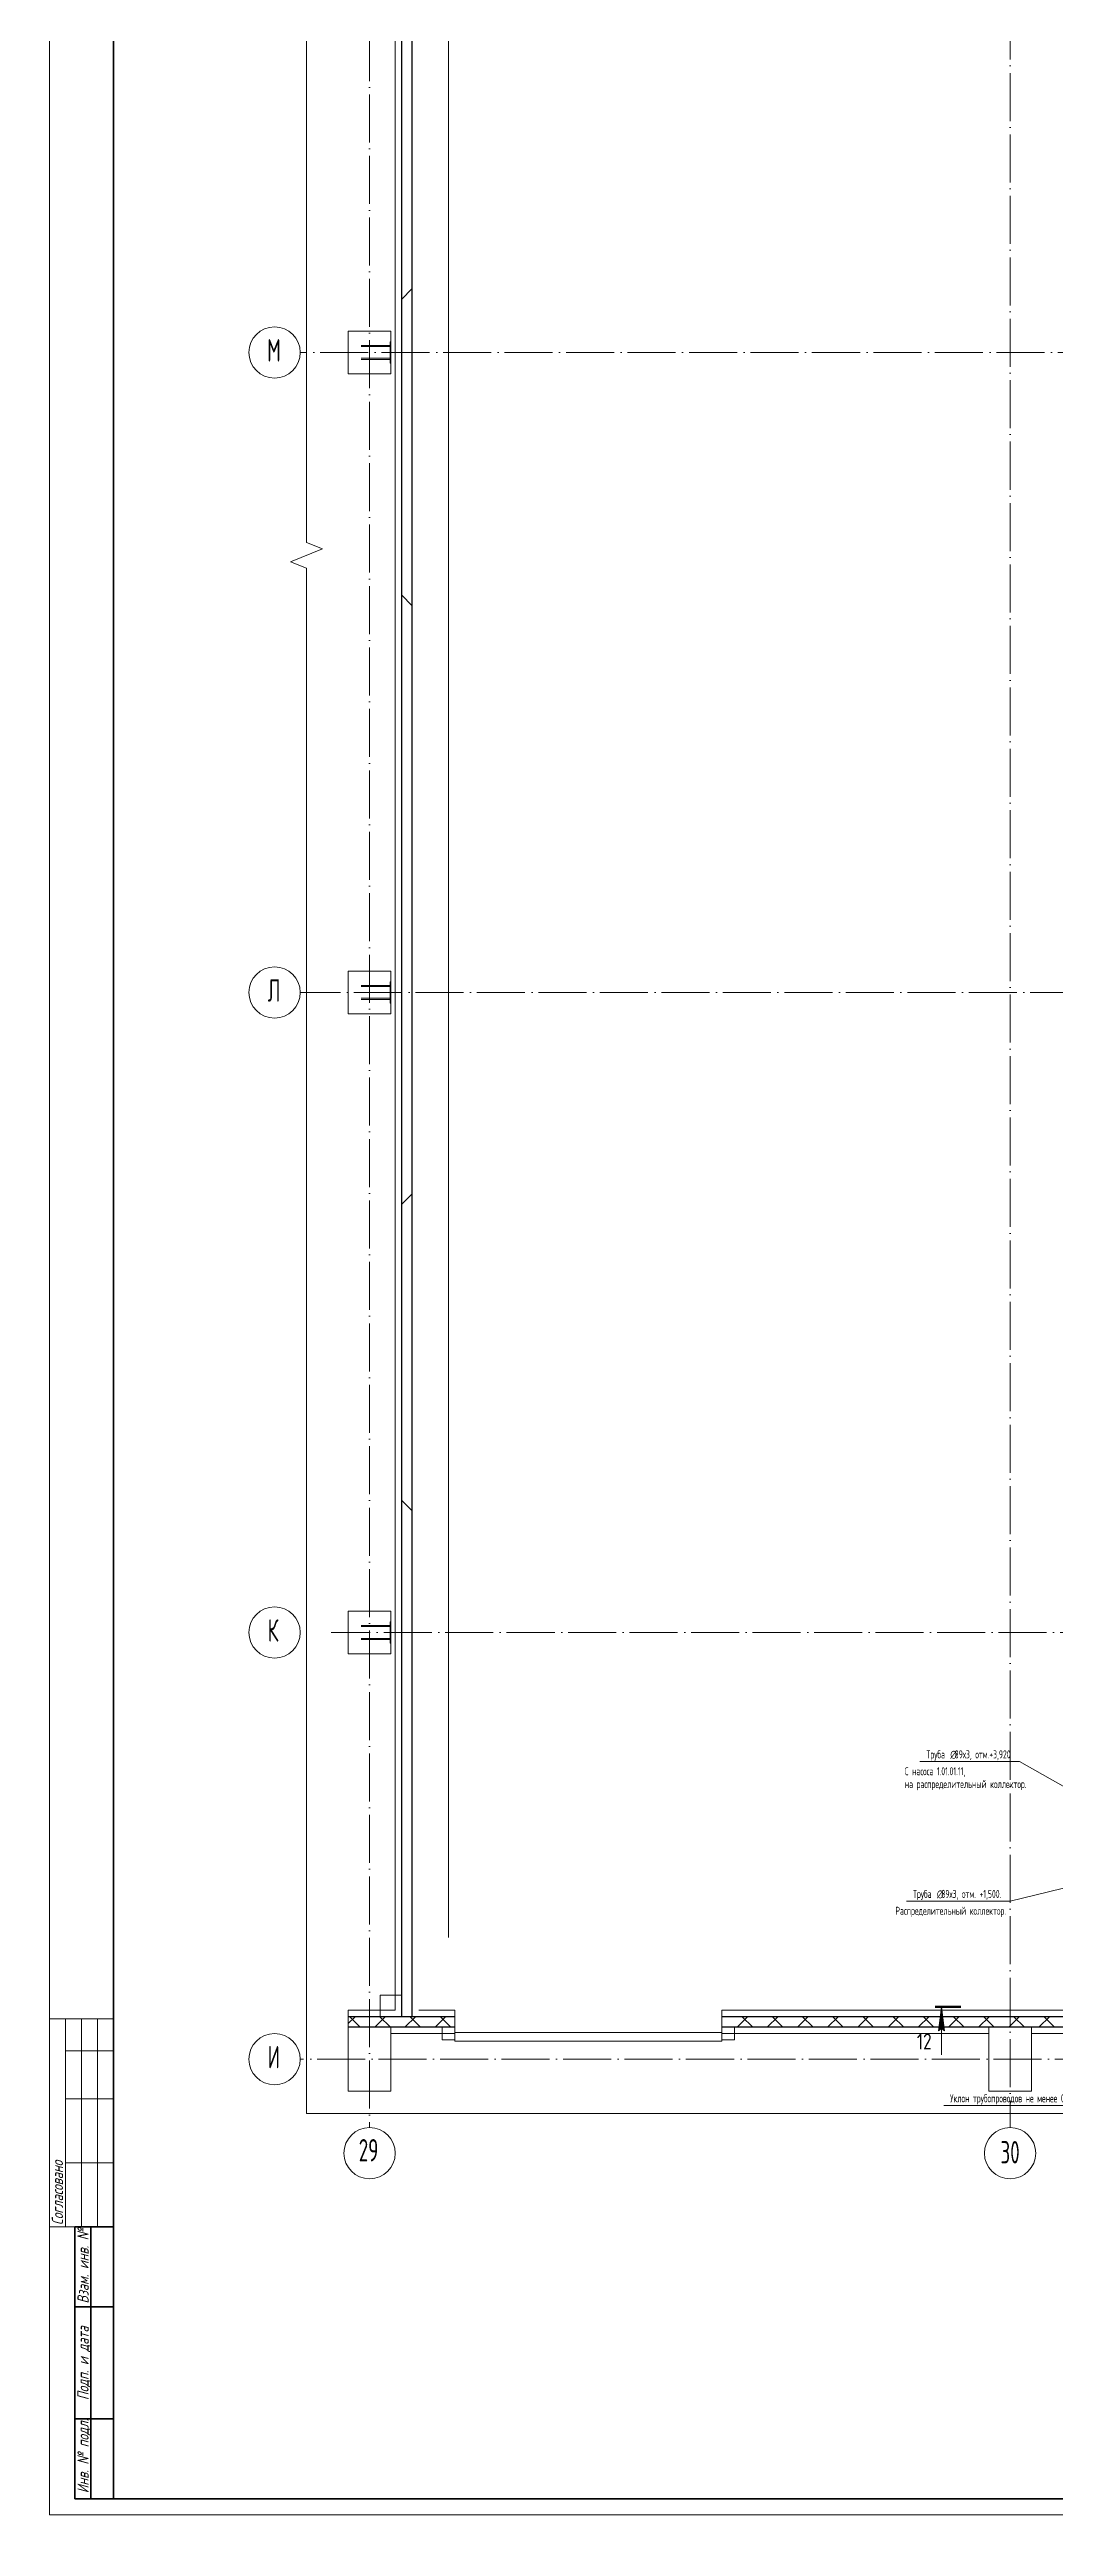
# Model space of a CAD drawing. Header units: millimetres. Extents: x -2281 to 17340, y -2563 to 4166.
# Drawn here: x 0 to 314, y 0 to 770 of the extents above; entities that cross this region are included whole.
import ezdxf

# ---------------------------------------------------------------- set-up
doc = ezdxf.new("R2010")
doc.units = ezdxf.units.MM
for name, pattern in [('K5LT32846', [0]), ('K5LT32847', [0]), ('K5LT32848', [19.2, 15, -2, 0.2, -2]), ('K5LT32872', [0]), ('K5LT_BASIC', [0]), ('K5LT_REINFORCED', [0]), ('K5LT_THIN', [0]), ('K5LT_THIN_INCLUDED_TO_HATCHING', [0])]:
    doc.linetypes.add(name, pattern=pattern)
doc.layers.add('Системный слой', color=7, linetype='Continuous')
doc.styles.add('KTEXTSTYLE', font='GOST_AU.SHX', dxfattribs={"width": 0.96, "height": 5})

# ---------------------------------------------------------------- blocks, each defined once
blk = doc.blocks.new('U751')
at = {"layer": 'Системный слой', "color": 7, "linetype": 'K5LT_THIN_INCLUDED_TO_HATCHING', "lineweight": 13}
for p, q in [((391.61, 125.32), (80.28, 125.32)), ((393.61, 130.32), (391.61, 125.32)), ((397.61, 120.32), (393.61, 130.32)), ((399.61, 125.32), (397.61, 120.32)), ((710.93, 125.32), (399.61, 125.32))]:
    blk.add_line(p, q, dxfattribs=at)
blk = doc.blocks.new('U752')
at = {"layer": 'Системный слой', "color": 7, "linetype": 'K5LT_THIN_INCLUDED_TO_HATCHING', "lineweight": 13}
for p, q in [((80.28, 616.3), (80.28, 1099.29)), ((75.28, 610.3), (85.28, 614.3)), ((80.28, 608.3), (75.28, 610.3)), ((85.28, 614.3), (80.28, 616.3)), ((80.28, 125.32), (80.28, 608.3))]:
    blk.add_line(p, q, dxfattribs=at)
blk = doc.blocks.new('U865')
at = {"layer": 'Системный слой', "color": 7, "linetype": 'K5LT32846', "lineweight": 9}
for p, q in [((103.34, 162.35), (103.34, 155.68)), ((103.34, 162.35), (110.01, 162.35)), ((110.01, 162.35), (110.01, 155.68)), ((103.34, 155.68), (110.01, 155.68))]:
    blk.add_line(p, q, dxfattribs=at)
blk = doc.blocks.new('U866')
at = {"layer": 'Системный слой', "color": 1, "linetype": 'K5LT32872', "lineweight": 9, "true_color": 0xff0000}
for p, q in [((126.68, 148.01), (126.68, 150.68)), ((126.68, 150.68), (210.01, 150.68)), ((210.01, 148.01), (126.68, 148.01)), ((210.01, 150.68), (210.01, 148.01))]:
    blk.add_line(p, q, dxfattribs=at)
blk = doc.blocks.new('U870')
at = {"layer": 'Системный слой', "color": 7, "linetype": 'K5LT32847', "lineweight": 5}
for p, q in [((106.68, 679.01), (106.41, 679.01)), ((106.41, 679.01), (106.68, 679.01)), ((106.41, 679.01), (106.41, 672.35)), ((106.41, 679.01), (106.41, 672.35)), ((106.68, 679.01), (106.68, 672.35)), ((106.68, 672.35), (106.68, 679.01)), ((106.41, 677.85), (97.41, 677.85)), ((106.41, 677.85), (97.41, 677.85)), ((97.41, 677.51), (106.41, 677.51)), ((97.41, 677.51), (106.41, 677.51)), ((106.41, 673.85), (97.41, 673.85)), ((106.41, 673.85), (97.41, 673.85)), ((97.41, 673.51), (106.41, 673.51)), ((97.41, 673.51), (106.41, 673.51)), ((106.68, 672.35), (106.41, 672.35)), ((106.41, 672.35), (106.68, 672.35))]:
    blk.add_line(p, q, dxfattribs=at)
blk = doc.blocks.new('U871')
at = {"layer": 'Системный слой', "color": 7, "linetype": 'K5LT32847', "lineweight": 5}
for p, q in [((106.41, 477.85), (97.41, 477.85)), ((106.41, 477.85), (97.41, 477.85)), ((106.68, 479.01), (106.41, 479.01)), ((106.41, 479.01), (106.68, 479.01)), ((106.41, 479.01), (106.41, 472.35)), ((106.41, 479.01), (106.41, 472.35)), ((106.68, 479.01), (106.68, 472.35)), ((106.68, 472.35), (106.68, 479.01)), ((97.41, 477.51), (106.41, 477.51)), ((97.41, 477.51), (106.41, 477.51)), ((106.41, 473.85), (97.41, 473.85)), ((106.41, 473.85), (97.41, 473.85)), ((97.41, 473.51), (106.41, 473.51)), ((97.41, 473.51), (106.41, 473.51)), ((106.68, 472.35), (106.41, 472.35)), ((106.41, 472.35), (106.68, 472.35))]:
    blk.add_line(p, q, dxfattribs=at)
blk = doc.blocks.new('U872')
at = {"layer": 'Системный слой', "color": 7, "linetype": 'K5LT32847', "lineweight": 5}
for p, q in [((106.41, 277.85), (97.41, 277.85)), ((106.41, 277.85), (97.41, 277.85)), ((97.41, 277.51), (106.41, 277.51)), ((97.41, 277.51), (106.41, 277.51)), ((106.68, 279.01), (106.41, 279.01)), ((106.41, 279.01), (106.68, 279.01)), ((106.41, 279.01), (106.41, 272.35)), ((106.41, 279.01), (106.41, 272.35)), ((106.68, 279.01), (106.68, 272.35)), ((106.68, 272.35), (106.68, 279.01)), ((106.41, 273.85), (97.41, 273.85)), ((106.41, 273.85), (97.41, 273.85)), ((97.41, 273.51), (106.41, 273.51)), ((97.41, 273.51), (106.41, 273.51)), ((106.68, 272.35), (106.41, 272.35)), ((106.41, 272.35), (106.68, 272.35))]:
    blk.add_line(p, q, dxfattribs=at)
blk = doc.blocks.new('U873')
at = {"layer": 'Системный слой', "color": 7, "linetype": 'K5LT32846', "lineweight": 9}
for p, q in [((210.01, 152.35), (210.01, 148.35)), ((210.01, 152.35), (214.01, 152.35)), ((210.01, 148.35), (214.01, 148.35)), ((214.01, 152.35), (214.01, 148.35))]:
    blk.add_line(p, q, dxfattribs=at)
blk = doc.blocks.new('U874')
at = {"layer": 'Системный слой', "color": 7, "linetype": 'K5LT32846', "lineweight": 9}
for p, q in [((122.68, 152.35), (122.68, 148.35)), ((122.68, 152.35), (126.68, 152.35)), ((122.68, 148.35), (126.68, 148.35)), ((126.68, 152.35), (126.68, 148.35))]:
    blk.add_line(p, q, dxfattribs=at)
blk = doc.blocks.new('U1214')
at = {"layer": 'Системный слой', "color": 7, "linetype": 'K5LT_THIN', "lineweight": 13}
for q in [(324.41, 197.65), (267.7, 191.73)]:
    blk.add_line((300.01, 191.73), q, dxfattribs=at)
at = {"layer": 'Системный слой', "color": 7, "char_height": 2.5, "attachment_point": 1, "style": 'KTEXTSTYLE'}
for s, insert in [('\\H3.5;\\W0.965;\\Q15;\\Q0;\\W0.715;\\H2.50;Труба ', (269.7, 195.23)), ('\\H3.5;\\W0.965;\\Q15;\\Q0;\\W0.715;\\H2.50;∅', (277.18, 195.23)), ('\\H3.5;\\W0.965;\\Q15;\\Q0;\\W0.715;\\H2.50;89х3, отм. +1,500.', (278.5, 195.23))]:
    blk.add_mtext(s, dxfattribs=dict(at, insert=insert))
blk = doc.blocks.new('U1244')
at = {"layer": 'Системный слой', "color": 7, "linetype": 'K5LT_THIN', "lineweight": 13}
for q in [(271.89, 235.35), (336.65, 216.32)]:
    blk.add_line((303.01, 235.35), q, dxfattribs=at)
at = {"layer": 'Системный слой', "color": 7, "char_height": 2.5, "attachment_point": 1, "style": 'KTEXTSTYLE'}
for s, insert in [('\\H3.5;\\W0.965;\\Q15;\\Q0;\\W0.715;\\H2.50;Труба ', (273.89, 238.85)), ('\\H3.5;\\W0.965;\\Q15;\\Q0;\\W0.715;\\H2.50;∅', (281.36, 238.85)), ('\\H3.5;\\W0.965;\\Q15;\\Q0;\\W0.715;\\H2.50;89х3, отм.+3,920', (282.68, 238.85))]:
    blk.add_mtext(s, dxfattribs=dict(at, insert=insert))
blk = doc.blocks.new('T17')
at = {"layer": 'Системный слой', "color": 7, "char_height": 2.5, "attachment_point": 1, "style": 'KTEXTSTYLE'}
for s, insert in [('\\H3.5;\\W0.965;\\Q15;\\Q0;\\W0.715;\\H2.50;С насоса 1.01.01.11, ', (267.15, 233.57)), ('\\H3.5;\\W0.965;\\Q15;\\Q0;\\W0.715;\\H2.50;на распределительный коллектор.', (267.15, 229.57))]:
    blk.add_mtext(s, dxfattribs=dict(at, insert=insert))
blk = doc.blocks.new('U1274')
at = {"layer": 'Системный слой', "color": 7, "linetype": 'K5LT_THIN', "lineweight": 13}
for q in [(359.82, 138.99), (279.29, 127.86)]:
    blk.add_line((346.86, 127.86), q, dxfattribs=at)
at = {"layer": 'Системный слой', "color": 7, "insert": (281.29, 131.36), "char_height": 2.5, "attachment_point": 1, "style": 'KTEXTSTYLE'}
blk.add_mtext('\\H3.5;\\W0.965;\\Q15;\\Q0;\\W0.715;\\H2.50;Уклон трубопроводов не менее 0,005 в сторону насосов', dxfattribs=at)
blk = doc.blocks.new('U1315')
at = {"layer": 'Системный слой'}
for points in [[(279.59, 151.15), (278.6, 158.65), (277.62, 151.15), (278.6, 151.9)], [(471.8, 151.15), (470.81, 158.65), (469.82, 151.15), (470.81, 151.9)]]:
    blk.add_hatch(color=7, dxfattribs=at).paths.add_polyline_path(points)
at = {"layer": 'Системный слой', "color": 134, "linetype": 'K5LT_REINFORCED', "lineweight": 50, "true_color": 0x009696}
for p, q in [((276.6, 158.65), (284.6, 158.65)), ((464.81, 158.65), (472.81, 158.65))]:
    blk.add_line(p, q, dxfattribs=at)
at = {"layer": 'Системный слой', "color": 7, "linetype": 'K5LT_THIN', "lineweight": 13}
for p, q in [((277.62, 151.15), (278.6, 158.65)), ((278.6, 158.65), (279.59, 151.15)), ((278.6, 143.65), (278.6, 158.65)), ((469.82, 151.15), (470.81, 158.65)), ((470.81, 158.65), (471.8, 151.15)), ((470.81, 143.65), (470.81, 158.65)), ((278.6, 151.9), (277.62, 151.15)), ((279.59, 151.15), (278.6, 151.9)), ((470.81, 151.9), (469.82, 151.15)), ((471.8, 151.15), (470.81, 151.9))]:
    blk.add_line(p, q, dxfattribs=at)
at = {"layer": 'Системный слой', "color": 7, "char_height": 2.5, "attachment_point": 1, "style": 'KTEXTSTYLE'}
for insert in [(270.92, 150.37), (472.81, 150.23)]:
    blk.add_mtext('\\H3.5;\\W0.965;\\Q15;\\Q0;\\H5.00;12', dxfattribs=dict(at, insert=insert))
blk = doc.blocks.new('U1478')
at = {"color": 7, "linetype": 'K5LT_THIN', "lineweight": 13}
for p, q in [((0, 0), (0, 1188)), ((0, 90), (0, 155)), ((20, 155), (0, 155)), ((5, 90), (5, 155)), ((10, 90), (10, 155)), ((15, 90), (15, 155)), ((20, 145), (5, 145)), ((20, 130), (5, 130)), ((20, 110), (5, 110)), ((20, 90), (0, 90)), ((841, 0), (0, 0))]:
    blk.add_line(p, q, dxfattribs=at)
at = {"color": 5, "linetype": 'K5LT_BASIC', "lineweight": 35, "true_color": 0x0000ff}
for p, q in [((20, 5), (20, 1183)), ((8, 5), (8, 90)), ((20, 90), (8, 90)), ((13, 5), (13, 90)), ((20, 65), (8, 65)), ((20, 30), (8, 30)), ((20, 5), (8, 5)), ((836, 5), (20, 5))]:
    blk.add_line(p, q, dxfattribs=at)
at = {"color": 7, "char_height": 2.5, "attachment_point": 1, "rotation": 90, "style": 'KTEXTSTYLE'}
for s, insert in [('\\H3.5;\\W0.965;\\Q15;\\Q15;Согласовано', (0.77, 90.5)), ('\\H3.5;\\W0.965;\\Q15;\\Q15;Взам. инв. №', (8.77, 65.98)), ('\\H3.5;\\W0.965;\\Q15;\\Q15;Подп. и дата', (8.77, 35.8)), ('\\H3.5;\\W0.965;\\Q15;\\Q15;Инв. № подл.', (8.77, 6.71))]:
    blk.add_mtext(s, dxfattribs=dict(at, insert=insert))

msp = doc.modelspace()

# ---------------------------------------------------------------- hatches: boundary and pattern name
at = {"layer": 'Системный слой'}
h = msp.add_hatch(dxfattribs=at)
h.set_pattern_fill('', style=0, pattern_type=0)
h.set_pattern_definition([(45, (-110245, 47315), (-141.42136, 141.42136), []), (135, (-110245, 47315), (-141.42136, -141.42136), [])])
h.paths.add_polyline_path([(110.07817, 155.67848), (113.24483, 155.67848), (113.24483, 1075.67848), (110.07817, 1075.67848), (110.07817, 250.85451)])

# ---------------------------------------------------------------- linework, layer by layer
at = {"layer": 'Системный слой', "color": 1, "linetype": 'K5LT32848', "lineweight": 18, "true_color": 0xff0000}
for p, q in [((100.0115, 1101.87963), (100.0115, 120.96705)), ((300.0115, 1089.40038), (300.0115, 120.96705)), ((560.35636, 675.67848), (78.34381, 675.67848)), ((532.53921, 475.67848), (78.34381, 475.67848)), ((541.81413, 275.67848), (87.96536, 275.67848)), ((713.01543, 142.34515), (78.34381, 142.34515))]:
    msp.add_line(p, q, dxfattribs=at)
at = {"layer": 'Системный слой', "color": 7, "linetype": 'K5LT32847', "lineweight": 5}
for p, q in [((124.67817, 1093.34515), (124.67817, 180.34515)), ((108.0115, 157.67848), (108.0115, 1070.67848)), ((93.34483, 157.67848), (108.0115, 157.67848)), ((93.34483, 157.67848), (93.34483, 155.67848)), ((93.34483, 153.49238), (95.46426, 155.61181)), ((96.98758, 152.44515), (93.82091, 155.61181)), ((101.72569, 152.44515), (104.89235, 155.61181)), ((106.41567, 152.44515), (103.249, 155.61181)), ((111.15378, 152.44515), (114.32044, 155.61181)), ((115.84376, 152.44515), (112.67709, 155.61181)), ((115.34483, 157.67848), (126.67817, 157.67848)), ((120.58187, 152.44515), (123.74853, 155.61181)), ((125.27185, 152.44515), (122.10518, 155.61181)), ((126.67817, 157.67848), (126.67817, 155.67848)), ((210.0115, 157.67848), (358.26336, 157.67848)), ((210.0115, 157.67848), (210.0115, 155.67848)), ((214.86277, 152.44515), (218.02944, 155.61181)), ((219.55275, 152.44515), (216.38609, 155.61181)), ((224.29086, 152.44515), (227.45753, 155.61181)), ((228.98085, 152.44515), (225.81418, 155.61181)), ((233.71895, 152.44515), (236.88562, 155.61181)), ((238.40894, 152.44515), (235.24227, 155.61181)), ((243.14704, 152.44515), (246.31371, 155.61181)), ((247.83703, 152.44515), (244.67036, 155.61181)), ((252.57513, 152.44515), (255.7418, 155.61181)), ((257.26512, 152.44515), (254.09845, 155.61181)), ((262.00322, 152.44515), (265.16989, 155.61181)), ((266.69321, 152.44515), (263.52654, 155.61181)), ((271.43131, 152.44515), (274.59798, 155.61181)), ((276.1213, 152.44515), (272.95463, 155.61181)), ((280.8594, 152.44515), (284.02607, 155.61181)), ((285.54939, 152.44515), (282.38272, 155.61181)), ((290.28749, 152.44515), (293.45416, 155.61181)), ((294.97748, 152.44515), (291.81081, 155.61181)), ((299.71558, 152.44515), (302.88225, 155.61181)), ((304.40557, 152.44515), (301.2389, 155.61181)), ((309.14367, 152.44515), (312.31034, 155.61181)), ((313.83366, 152.44515), (310.66699, 155.61181)), ((126.67817, 150.34515), (106.67817, 150.34515)), ((126.67817, 152.34515), (126.67817, 150.67848)), ((210.12466, 152.44515), (210.0115, 152.55831)), ((210.0115, 152.34515), (210.0115, 150.67848)), ((293.34483, 150.34515), (210.0115, 150.34515)), ((358.26336, 150.34515), (306.67817, 150.34515))]:
    msp.add_line(p, q, dxfattribs=at)
at = {"layer": 'Системный слой', "color": 7, "linetype": 'K5LT32846', "lineweight": 9}
for p, q in [((110.0115, 1075.67848), (110.0115, 155.67848)), ((110.07817, 155.67848), (110.07817, 1075.67848)), ((113.24483, 155.67848), (113.24483, 1075.67848)), ((113.34483, 155.67848), (113.34483, 1075.67848)), ((106.67817, 682.34515), (93.34483, 682.34515)), ((93.34483, 682.34515), (93.34483, 669.01181)), ((106.67817, 679.01181), (106.67817, 682.34515)), ((106.67817, 669.01181), (106.67817, 672.34515)), ((93.34483, 669.01181), (106.67817, 669.01181)), ((106.67817, 482.34515), (93.34483, 482.34515)), ((93.34483, 482.34515), (93.34483, 469.01181)), ((106.67817, 479.01181), (106.67817, 482.34515)), ((106.67817, 469.01181), (106.67817, 472.34515)), ((93.34483, 469.01181), (106.67817, 469.01181)), ((106.67817, 282.34515), (93.34483, 282.34515)), ((93.34483, 282.34515), (93.34483, 269.01181)), ((106.67817, 279.01181), (106.67817, 282.34515)), ((106.67817, 269.01181), (106.67817, 272.34515)), ((93.34483, 269.01181), (106.67817, 269.01181)), ((110.0115, 155.67848), (93.34483, 155.67848)), ((93.34483, 155.67848), (93.34483, 152.34515)), ((93.34483, 155.61181), (126.67817, 155.61181)), ((110.07817, 155.67848), (113.24483, 155.67848)), ((126.67817, 155.67848), (113.34483, 155.67848)), ((126.67817, 152.34515), (126.67817, 155.67848)), ((210.0115, 155.67848), (210.0115, 152.34515)), ((358.26336, 155.67848), (210.0115, 155.67848)), ((210.0115, 155.61181), (358.26336, 155.61181)), ((93.34483, 152.44515), (126.67817, 152.44515)), ((106.67817, 152.34515), (93.34483, 152.34515)), ((93.34483, 152.34515), (93.34483, 132.34515)), ((93.34483, 152.34515), (126.67817, 152.34515)), ((106.67817, 132.34515), (106.67817, 152.34515)), ((210.0115, 152.44515), (358.26336, 152.44515)), ((210.0115, 152.34515), (358.26336, 152.34515)), ((306.67817, 152.34515), (293.34483, 152.34515)), ((293.34483, 152.34515), (293.34483, 132.34515)), ((306.67817, 132.34515), (306.67817, 152.34515)), ((93.34483, 132.34515), (106.67817, 132.34515)), ((293.34483, 132.34515), (306.67817, 132.34515))]:
    msp.add_line(p, q, dxfattribs=at)
at = {"layer": 'Системный слой', "color": 7, "linetype": 'K5LT_THIN', "lineweight": 13}
for centre in [(70.33788, 675.67848), (70.33788, 475.67848), (70.33788, 275.67848), (70.33788, 142.34515), (100.0115, 112.96112), (300.0115, 112.96112)]:
    msp.add_circle(centre, 8.00593, dxfattribs=at)

# ---------------------------------------------------------------- block references
msp.add_blockref('U1478', (0, 0))
at = {"layer": 'Системный слой'}
for name in ['U752', 'U870', 'U871', 'U872', 'U1244', 'T17', 'U1214', 'U865', 'U1315', 'U874', 'U866', 'U873', 'U1274', 'U751']:
    msp.add_blockref(name, (0, 0), dxfattribs=at)

# ---------------------------------------------------------------- texts
at = {"layer": 'Системный слой', "color": 7, "char_height": 2.5, "attachment_point": 1, "style": 'KTEXTSTYLE'}
for s, insert in [('\\H3.5;\\W0.965;\\Q15;\\Q0;\\W0.765;\\H7.00;М', (68.02278, 679.83183)), ('\\H3.5;\\W0.965;\\Q15;\\Q0;\\W0.765;\\H7.00;Л', (68.20799, 479.83183)), ('\\H3.5;\\W0.965;\\Q15;\\Q0;\\W0.765;\\H7.00;К', (68.20799, 279.83183)), ('\\H3.5;\\W0.965;\\Q15;\\Q0;\\W0.715;\\H2.50;Распределительный коллектор.', (264.22298, 189.96434)), ('\\H3.5;\\W0.965;\\Q15;\\Q0;\\W0.765;\\H7.00;И', (68.20799, 146.49849)), ('\\H3.5;\\W0.965;\\Q15;\\Q0;\\W0.765;\\H7.00;29', (96.62089, 117.38304)), ('\\H3.5;\\W0.965;\\Q15;\\Q0;\\W0.765;\\H7.00;30', (297.02373, 116.76447))]:
    msp.add_mtext(s, dxfattribs=dict(at, insert=insert))

doc.saveas('drawing.dxf')
